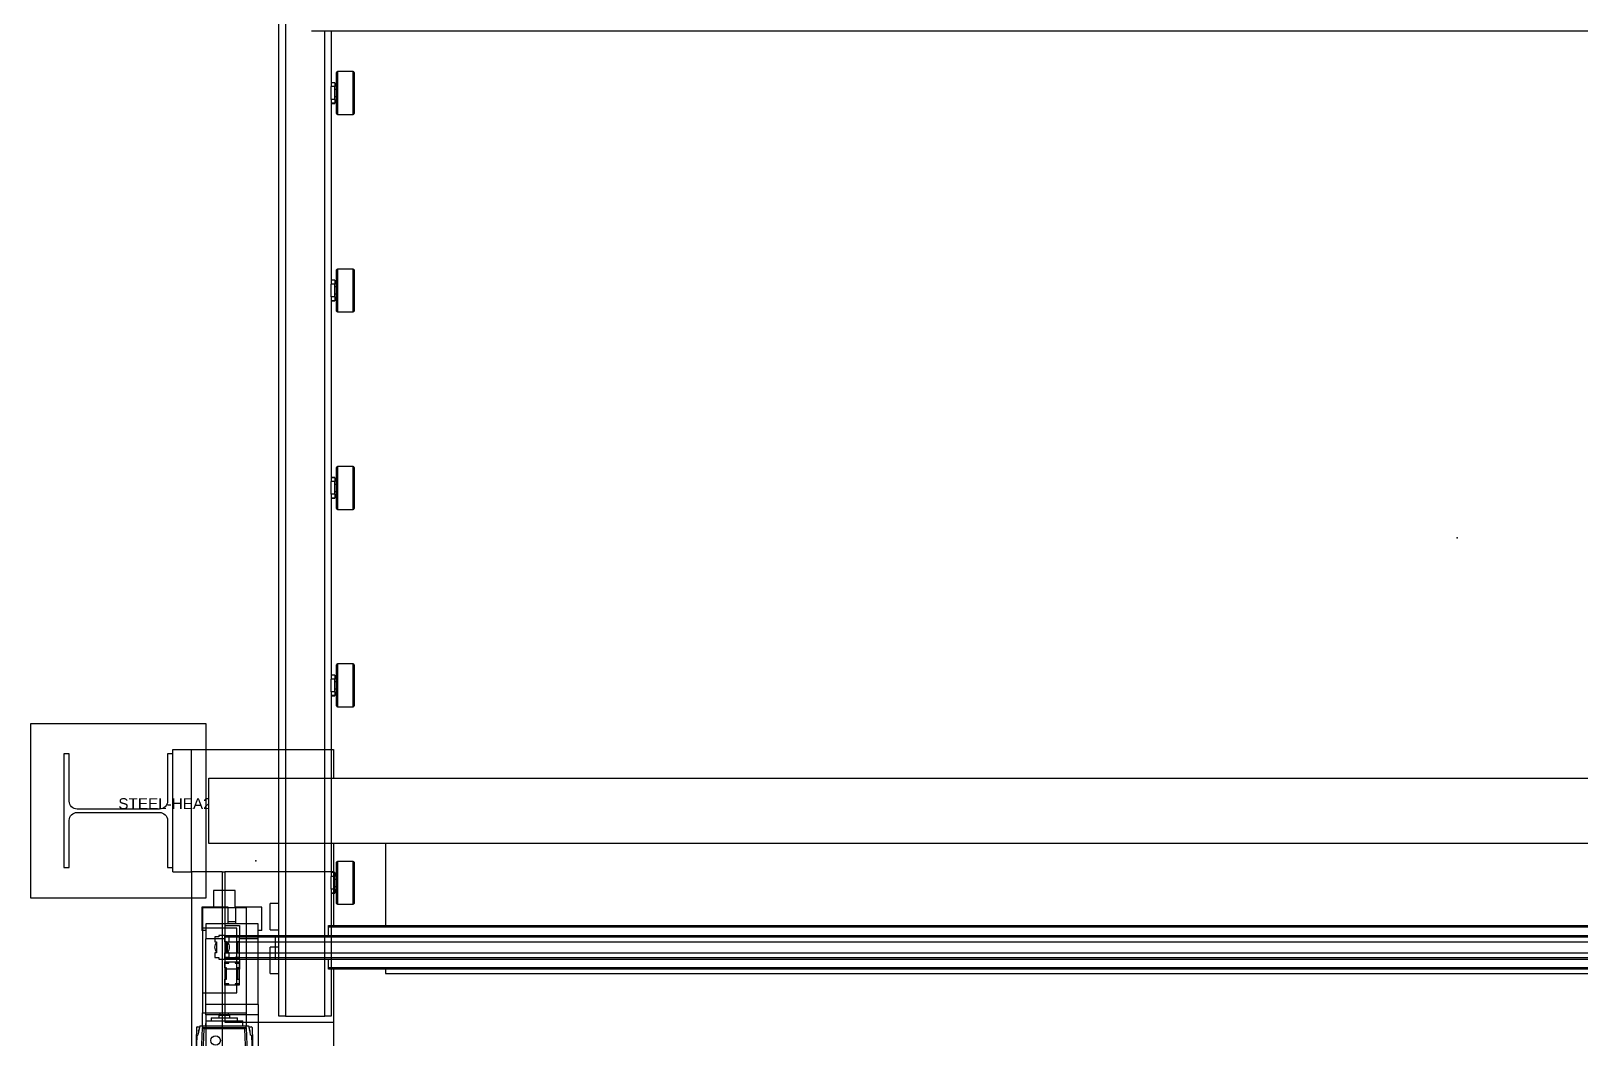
# Model space of a CAD drawing. Header units: millimetres. Extents: x 1221 to 4692, y 1119 to 4782.
# Drawn here: x 3982.8 to 4337.6, y 4296 to 4526.7 of the extents above; entities that cross this region are included whole.
import ezdxf

# ---------------------------------------------------------------- set-up
doc = ezdxf.new("R2010")
doc.units = ezdxf.units.MM
doc.set_wipeout_variables(frame=1)
doc.linetypes.add('PHANTOM', pattern=[12.7, 6.35, -1.27, 1.27, -1.27, 1.27, -1.27])
for name, color, linetype in [('PK24E', 7, 'Continuous'), ('PK24E-STRUCT-STEEL', 254, 'Continuous'), ('PKE24E-HIDDEN', 7, 'Continuous')]:
    doc.layers.add(name, color=color, linetype=linetype)
for name, color, linetype, true_color in [('PK24E-COMP-PALLET', 132, 'Continuous', 0x00b7c8), ('PK24E-HELPER', 253, 'PHANTOM', 0xa1a1a1), ('PK24E-SYS-LIFT', 31, 'Continuous', 0xffcc5a), ('PK24E-SYS-SHELF', 31, 'Continuous', 0xffcc5a)]:
    doc.layers.add(name, color=color, linetype=linetype, true_color=true_color)
doc.styles.get("Standard").update_dxf_attribs({"font": 'arial.ttf'})

# ---------------------------------------------------------------- blocks, each defined once
blk = doc.blocks.new('ELIFTTT-CHASIS--TOP-COMP-PKE24')
at = {"layer": 'PK24E-HELPER'}
blk.add_point((0, 167.5), dxfattribs=at)
at = {"layer": 'PK24E-SYS-LIFT'}
for p, q in [((-284.75, 149.25), (-284.75, 145.25)), ((-283.91, 149.25), (-284.75, 149.25)), ((-279.75, 149.25), (-283.91, 149.25)), ((-279.75, 145.25), (-279.75, 149.25)), ((-287.25, 145.25), (-287.25, 140.65)), ((-277.25, 145.25), (-287.25, 145.25)), ((-277.25, 145.25), (-277.25, 121.25)), ((-279.35, 140.65), (-287.25, 140.65)), ((-287.25, 140.65), (-287.25, 125.85)), ((-284.4, 138.62), (-284.4, 137.52)), ((-283.48, 138.62), (-284.4, 138.62)), ((-283.48, 138.95), (-283.48, 138.62)), ((-282.02, 138.95), (-283.48, 138.95)), ((-282.02, 138.62), (-282.02, 138.95)), ((-281.1, 138.62), (-282.02, 138.62)), ((-281.1, 137.52), (-281.1, 138.62)), ((-279.35, 125.85), (-279.35, 140.65)), ((-284.4, 137.52), (-284.02, 137.52)), ((-284.4, 134.98), (-284.4, 133.88)), ((-284.02, 134.98), (-284.4, 134.98)), ((-284.02, 137.52), (-284.02, 134.98)), ((-281.48, 137.52), (-281.1, 137.52)), ((-281.48, 134.98), (-281.48, 137.52)), ((-281.1, 134.98), (-281.48, 134.98)), ((-281.1, 133.88), (-281.1, 134.98)), ((-284.4, 133.88), (-283.48, 133.88)), ((-283.48, 133.88), (-283.48, 133.55)), ((-283.48, 133.55), (-282.02, 133.55)), ((-282.02, 133.88), (-281.1, 133.88)), ((-282.02, 133.55), (-282.02, 133.88)), ((-287.25, 125.85), (-287.25, 121.25)), ((-287.25, 125.85), (-279.35, 125.85)), ((-287.25, 121.25), (-277.25, 121.25)), ((-287.25, 118.3), (-287.25, 121.25)), ((-283.4, 120.7), (-283.5, 120.6)), ((-283.4, 120.7), (-281.1, 120.7)), ((-283.25, 121.25), (-283.25, 120.7)), ((-281.25, 120.7), (-281.25, 121.25)), ((-281, 120.6), (-281.1, 120.7)), ((-277.25, 121.25), (-277.25, 118.3)), ((-288.64, 117.85), (-288.75, 111.75)), ((-288.44, 118.05), (-287.89, 118.05)), ((-287.82, 118.3), (-287.22, 118.3)), ((-287.46, 111.91), (-287.24, 117.91)), ((-287.22, 118.3), (-287.24, 117.91)), ((-286.95, 117.61), (-287.24, 117.91)), ((-287.24, 117.91), (-277.26, 117.91)), ((-287.22, 118.3), (-277.28, 118.3)), ((-286.95, 117.61), (-287.16, 111.91)), ((-277.55, 117.61), (-286.95, 117.61)), ((-286.47, 119.4), (-286.53, 118.3)), ((-286.47, 119.4), (-278.03, 119.4)), ((-285.25, 120.1), (-285.25, 119.4)), ((-285.25, 120.1), (-279.25, 120.1)), ((-283.5, 120.6), (-283.5, 120.1)), ((-281, 120.6), (-283.5, 120.6)), ((-281, 120.1), (-281, 120.6)), ((-279.25, 119.4), (-279.25, 120.1)), ((-277.97, 118.3), (-278.03, 119.4)), ((-277.26, 117.91), (-277.55, 117.61)), ((-277.34, 111.91), (-277.55, 117.61)), ((-277.26, 117.91), (-277.28, 118.3)), ((-277.28, 118.3), (-276.68, 118.3)), ((-277.26, 117.91), (-277.04, 111.91)), ((-276.61, 118.05), (-276.06, 118.05)), ((-275.86, 117.85), (-275.75, 111.75)), ((-288.56, 116.1), (-288.71, 111.75)), ((-288.54, 115.62), (-288.58, 115.63)), ((-288.56, 116.1), (-288.32, 116.1)), ((-276.18, 116.1), (-275.94, 116.1)), ((-275.79, 111.75), (-275.94, 116.1))]:
    blk.add_line(p, q, dxfattribs=at)
blk.add_circle((-284.25, 114.91), 1.1, dxfattribs=at)
for centre, radius, start, end in [((-282.75, 136.25), 1.72, 137.63, 222.37), ((-282.75, 136.25), 1.72, 317.63, 42.37), ((-288.44, 117.85), 0.2, 90, 179), ((-287.75, 117), 0.45, 132.2453, 204.5747), ((-276.75, 117), 0.45, 335.4253, 47.7547), ((-276.06, 117.85), 0.2, 1, 90)]:
    blk.add_arc(centre, radius, start, end, dxfattribs=at)
for centre, start_param, end_param in [((-258.83, 111.06), 1.327153, 1.396535), ((-305.67, 111.06), 4.886651, 4.956033)]:
    blk.add_ellipse(centre, major_axis=(0, 29.91), ratio=0.99939, start_param=start_param, end_param=end_param, dxfattribs=at)
for points, knots in [([(-282.41, 121.25), (-282.39, 121.24), (-282.34, 121.21), (-282.25, 121.2), (-282.16, 121.21), (-282.11, 121.24), (-282.09, 121.25)], [0, 0, 0, 0, 0.230406, 0.49981, 0.78779, 1, 1, 1, 1]), ([(-287.82, 118.3), (-287.82, 118.3), (-287.83, 118.3), (-287.83, 118.28), (-287.83, 118.28)], [0, 0, 0, 0, 0.487803, 1, 1, 1, 1]), ([(-276.67, 118.28), (-276.67, 118.28), (-276.67, 118.3), (-276.68, 118.3), (-276.68, 118.3)], [0, 0, 0, 0, 0.485402, 1, 1, 1, 1]), ([(-288.61, 114.18), (-288.61, 114.18), (-288.61, 114.16), (-288.61, 114.22), (-288.6, 114.37), (-288.6, 114.62), (-288.6, 114.9), (-288.59, 115.18), (-288.59, 115.43), (-288.58, 115.58), (-288.58, 115.64), (-288.58, 115.63), (-288.58, 115.63)], [0, 0, 0, 0, 0.000422, 0.125216, 0.249969, 0.374831, 0.499914, 0.625089, 0.750116, 0.875001, 0.999834, 1, 1, 1, 1]), ([(-288.58, 114.19), (-288.58, 114.19), (-288.57, 114.2), (-288.56, 114.28), (-288.54, 114.44), (-288.53, 114.66), (-288.51, 114.9), (-288.51, 115.15), (-288.51, 115.36), (-288.52, 115.53), (-288.53, 115.62), (-288.53, 115.62), (-288.54, 115.61)], [0, 0, 0, 0, 0.009511, 0.124893, 0.240611, 0.356456, 0.472081, 0.587302, 0.702221, 0.817124, 0.932235, 1, 1, 1, 1]), ([(-288.26, 116.25), (-288.27, 116.21), (-288.29, 116.14), (-288.31, 116.1), (-288.31, 116.1), (-288.32, 116.1)], [0, 0, 0, 0, 0.432931, 0.865827, 1, 1, 1, 1]), ([(-276.18, 116.1), (-276.19, 116.11), (-276.21, 116.12), (-276.22, 116.18), (-276.23, 116.23), (-276.24, 116.25)], [0, 0, 0, 0, 0.43316, 0.866325, 1, 1, 1, 1])]:
    blk.add_open_spline(points, degree=3, knots=knots, dxfattribs=at)
blk = doc.blocks.new('STEEL-HEA260--TOP-STRUCT-PK24')
at = {"layer": 'PK24E-STRUCT-STEEL', "color": 8, "true_color": 0x808080}
blk.add_lwpolyline([(11.25, 13), (11.25, 2.175, -0.4142136), (9.45, 0.375), (-9.45, 0.375, -0.4142136), (-11.25, 2.175), (-11.25, 13), (-12.5, 13), (-12.5, -13), (-11.25, -13), (-11.25, -2.175, -0.4142136), (-9.45, -0.375), (9.45, -0.375, -0.4142136), (11.25, -2.175), (11.25, -13), (12.5, -13), (12.5, 13)], format="xyb", close=True, dxfattribs=at)
at = {"layer": 'PKE24E-HIDDEN'}
blk.add_attdef('COMP_TYPE', (0, 0.375), '', height=2.5, dxfattribs=at)
blk = doc.blocks.new('STEEL-HEA260-WPLATE-TOP-STRUCT-PK24')
at = {"layer": 'PK24E-STRUCT-STEEL', "color": 8, "true_color": 0x808080}
blk.add_lwpolyline([(-20, 20), (20, 20), (20, -20), (-20, -20)], close=True, dxfattribs=at)
blk.add_blockref('STEEL-HEA260--TOP-STRUCT-PK24', (0, 0)).add_auto_attribs({'COMP_TYPE': 'STEEL-HEA260--TOP-STRUCT-PK24'})
blk = doc.blocks.new('ELIFT-COLUMNS--TOP-COMP-PKE24')
blk.add_blockref('STEEL-HEA260-WPLATE-TOP-STRUCT-PK24', (-306.5, 167.5))
blk = doc.blocks.new('ELIFT-CW--TOP-COMP-PKE24')
at = {"layer": 'PK24E-SYS-LIFT'}
for p, q in [((-12.85, 145.45), (-12.85, 140.1)), ((-6.85, 145.45), (-12.85, 145.45)), ((-6.85, 141.6), (-6.85, 145.45)), ((-5.15, 142.1), (-6.85, 142.1)), ((-5.15, 145.45), (-5.15, 141.6)), ((0.85, 145.45), (-5.15, 145.45)), ((0.85, 140.1), (0.85, 145.45)), ((-12, 140.1), (-12.85, 140.1)), ((0, 141.6), (-12, 141.6)), ((-12, 141.6), (-12, 138.15)), ((-7.65, 137.9), (-7.65, 138.95)), ((-7.65, 138.95), (-4.35, 138.95)), ((-7.65, 138.62), (-6.73, 138.62)), ((-7.65, 137.52), (-7.65, 138.62)), ((-6.73, 138.95), (-5.27, 138.95)), ((-6.73, 138.62), (-6.73, 138.95)), ((-5.27, 138.95), (-5.27, 138.62)), ((-5.27, 138.62), (-4.35, 138.62)), ((-4.35, 138.95), (-4.35, 137.9)), ((-4.35, 138.62), (-4.35, 137.52)), ((0, 138.15), (0, 141.6)), ((0.85, 140.1), (0, 140.1)), ((-12, 123.18), (-12, 138.15)), ((-7.65, 138.15), (-12, 138.15)), ((-7.27, 137.52), (-7.65, 137.52)), ((-7.65, 137.52), (-7.65, 134.98)), ((-7.65, 133.88), (-7.65, 134.98)), ((-7.65, 134.98), (-7.27, 134.98)), ((-7.27, 134.98), (-7.27, 137.52)), ((-4.73, 137.52), (-4.73, 134.98)), ((-4.35, 137.52), (-4.73, 137.52)), ((-4.73, 134.98), (-4.35, 134.98)), ((0, 138.15), (-4.35, 138.15)), ((-4.35, 137.52), (-4.35, 134.98)), ((-4.35, 134.98), (-4.35, 133.88)), ((0, 123.18), (0, 138.15)), ((-7.65, 133.55), (-7.65, 134.6)), ((-6.73, 133.88), (-7.65, 133.88)), ((-4.35, 133.55), (-7.65, 133.55)), ((-7.65, 131.9), (-7.65, 132.95)), ((-7.65, 132.95), (-4.35, 132.95)), ((-7.65, 132.62), (-6.73, 132.62)), ((-7.65, 131.52), (-7.65, 132.62)), ((-7.27, 131.52), (-7.65, 131.52)), ((-7.65, 131.52), (-7.65, 128.98)), ((-7.27, 128.98), (-7.27, 131.52)), ((-6.73, 133.55), (-6.73, 133.88)), ((-5.27, 133.55), (-6.73, 133.55)), ((-6.73, 132.95), (-5.27, 132.95)), ((-6.73, 132.62), (-6.73, 132.95)), ((-5.27, 133.88), (-5.27, 133.55)), ((-4.35, 133.88), (-5.27, 133.88)), ((-5.27, 132.95), (-5.27, 132.62)), ((-5.27, 132.62), (-4.35, 132.62)), ((-4.73, 131.52), (-4.73, 128.98)), ((-4.35, 131.52), (-4.73, 131.52)), ((-4.35, 134.6), (-4.35, 133.55)), ((-4.35, 132.95), (-4.35, 131.9)), ((-4.35, 132.62), (-4.35, 131.52)), ((-4.35, 131.52), (-4.35, 128.98)), ((-7.65, 127.88), (-7.65, 128.98)), ((-7.65, 128.98), (-7.27, 128.98)), ((-7.65, 127.55), (-7.65, 128.6)), ((-6.73, 127.88), (-7.65, 127.88)), ((-6.73, 127.55), (-6.73, 127.88)), ((-5.27, 127.88), (-5.27, 127.55)), ((-4.35, 127.88), (-5.27, 127.88)), ((-4.73, 128.98), (-4.35, 128.98)), ((-4.35, 128.98), (-4.35, 127.88)), ((-4.35, 128.6), (-4.35, 127.55)), ((-4.35, 127.55), (-7.65, 127.55)), ((-5.27, 127.55), (-6.73, 127.55)), ((0, 123.18), (-12, 123.18)), ((-12, 120.81), (-12, 123.18)), ((0, 120.81), (-12, 120.81)), ((-12, 120.81), (-12, -120.81)), ((0, 123.18), (0, 120.81)), ((0, 120.81), (0, -120.81)), ((-12, -120.81), (0, -120.81)), ((-12, -123.18), (-12, -120.81)), ((-12, -123.18), (-12, -138.15)), ((0, -123.18), (-12, -123.18)), ((0, -120.81), (0, -123.18)), ((0, -123.18), (0, -138.15)), ((-7.65, -127.55), (-7.65, -128.6)), ((-4.35, -127.55), (-7.65, -127.55)), ((-6.73, -127.55), (-6.73, -127.88)), ((-5.27, -127.55), (-6.73, -127.55)), ((-5.27, -127.88), (-5.27, -127.55)), ((-4.35, -128.6), (-4.35, -127.55)), ((-7.65, -127.88), (-7.65, -128.98)), ((-6.73, -127.88), (-7.65, -127.88)), ((-7.65, -128.98), (-7.27, -128.98)), ((-7.65, -131.52), (-7.65, -128.98)), ((-7.27, -128.98), (-7.27, -131.52)), ((-4.35, -127.88), (-5.27, -127.88)), ((-4.73, -128.98), (-4.35, -128.98)), ((-4.73, -131.52), (-4.73, -128.98)), ((-4.35, -128.98), (-4.35, -127.88)), ((-4.35, -131.52), (-4.35, -128.98)), ((-7.65, -131.52), (-7.65, -132.62)), ((-7.27, -131.52), (-7.65, -131.52)), ((-7.65, -131.9), (-7.65, -132.95)), ((-7.65, -132.62), (-6.73, -132.62)), ((-7.65, -132.95), (-4.35, -132.95)), ((-7.65, -133.55), (-7.65, -134.6)), ((-4.35, -133.55), (-7.65, -133.55)), ((-7.65, -133.88), (-7.65, -134.98)), ((-6.73, -133.88), (-7.65, -133.88)), ((-6.73, -132.62), (-6.73, -132.95)), ((-6.73, -132.95), (-5.27, -132.95)), ((-6.73, -133.55), (-6.73, -133.88)), ((-5.27, -133.55), (-6.73, -133.55)), ((-5.27, -132.62), (-4.35, -132.62)), ((-5.27, -132.95), (-5.27, -132.62)), ((-5.27, -133.88), (-5.27, -133.55)), ((-4.35, -133.88), (-5.27, -133.88)), ((-4.35, -131.52), (-4.73, -131.52)), ((-4.35, -132.62), (-4.35, -131.52)), ((-4.35, -132.95), (-4.35, -131.9)), ((-4.35, -134.6), (-4.35, -133.55)), ((-4.35, -134.98), (-4.35, -133.88)), ((-7.65, -138.15), (-12, -138.15)), ((-12, -138.15), (-12, -141.6)), ((-7.65, -134.98), (-7.27, -134.98)), ((-7.65, -137.52), (-7.65, -134.98)), ((-7.65, -137.52), (-7.65, -138.62)), ((-7.27, -137.52), (-7.65, -137.52)), ((-7.65, -137.9), (-7.65, -138.95)), ((-7.27, -134.98), (-7.27, -137.52)), ((-4.73, -134.98), (-4.35, -134.98)), ((-4.73, -137.52), (-4.73, -134.98)), ((-4.35, -137.52), (-4.73, -137.52)), ((-4.35, -137.52), (-4.35, -134.98)), ((-4.35, -138.62), (-4.35, -137.52)), ((-4.35, -138.95), (-4.35, -137.9)), ((0, -138.15), (-4.35, -138.15)), ((0, -141.6), (0, -138.15)), ((-12.85, -140.1), (-12.85, -145.45)), ((-12, -140.1), (-12.85, -140.1)), ((0, -141.6), (-12, -141.6)), ((-7.65, -138.62), (-6.73, -138.62)), ((-7.65, -138.95), (-4.35, -138.95)), ((-6.85, -145.45), (-6.85, -141.6)), ((-6.73, -138.62), (-6.73, -138.95)), ((-6.73, -138.95), (-5.27, -138.95)), ((-5.27, -138.62), (-4.35, -138.62)), ((-5.27, -138.95), (-5.27, -138.62)), ((-5.15, -141.6), (-5.15, -145.45)), ((0.85, -140.1), (0, -140.1)), ((0.85, -145.45), (0.85, -140.1)), ((-6.85, -145.45), (-12.85, -145.45)), ((-5.15, -142.1), (-6.85, -142.1)), ((0.85, -145.45), (-5.15, -145.45))]:
    blk.add_line(p, q, dxfattribs=at)
blk = doc.blocks.new('ELIFT-DU--TOP-COMP-PKE24')
at = {"layer": 'PK24E-SYS-LIFT', "linetype": 'Continuous', "lineweight": 25}
for p, q in [((-294, 153.5), (-294, 181.5)), ((-294, 181.5), (-289.75, 181.5)), ((-289.75, 181.5), (-257.25, 181.5)), ((-289.75, 153.5), (-289.75, 181.5)), ((-294, 153.5), (-289.75, 153.5)), ((-282.75, 153.5), (-289.75, 153.5)), ((-289.75, 153.5), (-289.75, -153.5)), ((-282.75, 153.5), (-282.75, -153.5)), ((-282.75, 153.5), (-282.15, 153.5)), ((-282.15, 153.5), (-282.15, 119.1)), ((-257.25, 153.5), (-282.15, 153.5)), ((-257.25, 153.5), (-257.25, 141.25)), ((-282.15, 141.25), (-278.75, 141.25)), ((-282.15, 138.95), (-270.56, 138.95)), ((-282.15, 138.62), (-270.56, 138.62)), ((-278.75, 141.25), (-278.75, 138.95)), ((-270.56, 138.62), (-270.56, 138.95)), ((-270.56, 138.95), (294.94, 138.95)), ((-270.56, 138.62), (294.94, 138.62)), ((-270.56, 137.52), (-270.56, 138.62)), ((-258.37, 141.25), (279.63, 141.25)), ((-258.37, 140.95), (-258.37, 141.25)), ((-258.37, 140.95), (279.63, 140.95)), ((-258.37, 138.95), (-258.37, 140.95)), ((-282.15, 137.52), (-270.56, 137.52)), ((-282.15, 134.98), (-270.56, 134.98)), ((-270.56, 137.52), (294.94, 137.52)), ((-270.56, 134.98), (-270.56, 137.52)), ((-270.56, 134.98), (294.94, 134.98)), ((-270.56, 133.88), (-270.56, 134.98)), ((-282.15, 133.88), (-270.56, 133.88)), ((-282.15, 133.55), (-270.56, 133.55)), ((-278.75, 133.55), (-278.75, 131.25)), ((-270.56, 133.88), (294.94, 133.88)), ((-270.56, 133.55), (-270.56, 133.88)), ((-270.56, 133.55), (294.94, 133.55)), ((-258.37, 131.55), (-258.37, 133.55)), ((-258.37, 131.25), (-258.37, 131.55)), ((279.63, 131.55), (-258.37, 131.55)), ((-278.75, 131.25), (-282.15, 131.25)), ((279.63, 131.25), (-258.37, 131.25)), ((-257.25, 131.25), (-257.25, 119.1)), ((-245.37, 131.25), (-245.37, 130.25)), ((-245.37, 130.25), (266.63, 130.25)), ((-282.15, 119.1), (-257.25, 119.1)), ((-257.25, 119.1), (-257.25, -119.1))]:
    blk.add_line(p, q, dxfattribs=at)
blk.add_blockref('ELIFT-CW--TOP-COMP-PKE24', (-274.5, 0))
blk.add_wipeout([(-285.75, 175), (-285.75, 160), (307, 160), (307, 175)])
for p, q in [((-257.25, 181.5), (-257.25, 175)), ((-285.75, 160), (-285.75, 175)), ((-285.75, 175), (307, 175)), ((307, 160), (-285.75, 160)), ((-257.25, 160), (-257.25, 153.5)), ((-245.37, 160), (-245.37, 141.25))]:
    blk.add_line(p, q, dxfattribs=at)
blk = doc.blocks.new('ELIFTTT--WDU-TOP-SYS-PKE24')
for name in ['ELIFT-COLUMNS--TOP-COMP-PKE24', 'ELIFTTT-CHASIS--TOP-COMP-PKE24']:
    blk.add_blockref(name, (0, 0))
blk.add_blockref('ELIFT-DU--TOP-COMP-PKE24', (0, 0))
blk = doc.blocks.new('*U41')
at = {"layer": 'PK24E-COMP-PALLET'}
blk.add_line((262.27, -110), (-262.27, -110), dxfattribs=at)
blk = doc.blocks.new('*U65')
at = {"layer": 'PK24E-HELPER'}
for p in [(0, 0), (-275, -74), (-275, -74)]:
    blk.add_point(p, dxfattribs=at)
at = {"layer": 'PK24E-SYS-SHELF'}
for p, q in [((-268.25, 359.98), (-268.25, -109.5)), ((-269.75, -109.5), (-269.75, 344.8)), ((-259.25, -109.5), (-259.25, 116)), ((-257.75, 116), (-257.75, 103.89)), ((-256.55, 97.2), (-256.55, 106.5)), ((-252.75, 106.7), (-256.35, 106.7)), ((-256.35, 106.7), (-256.35, 97)), ((-252.75, 97), (-252.75, 106.7)), ((-252.55, 106.5), (-252.55, 97.2)), ((-256.95, 104.17), (-257.75, 104.17)), ((-256.95, 104.15), (-257.75, 104.15)), ((-257.75, 103.89), (-257.75, 103.26)), ((-256.95, 103.26), (-257.75, 103.26)), ((-257.75, 100.34), (-257.75, 103.26)), ((-256.95, 104.15), (-256.95, 104.17)), ((-256.95, 104.15), (-256.95, 103.26)), ((-256.95, 100.34), (-256.95, 103.26)), ((-256.95, 100.34), (-257.75, 100.34)), ((-257.75, 100.34), (-257.75, 99.71)), ((-257.75, 99.71), (-257.75, 58.69)), ((-256.95, 99.45), (-257.75, 99.45)), ((-257.75, 99.43), (-256.95, 99.43)), ((-256.55, 102.6), (-256.95, 102.6)), ((-256.95, 101), (-256.55, 101)), ((-256.95, 100.34), (-256.95, 99.45)), ((-256.95, 99.43), (-256.95, 99.45)), ((-256.55, 97.1), (-256.55, 97.2)), ((-256.35, 97), (-256.35, 96.9)), ((-256.35, 96.9), (-252.75, 96.9)), ((-252.75, 96.9), (-252.75, 97)), ((-252.55, 97.2), (-252.55, 97.1)), ((-256.55, 52), (-256.55, 61.3)), ((-252.75, 61.5), (-256.35, 61.5)), ((-256.35, 61.5), (-256.35, 51.8)), ((-252.75, 51.8), (-252.75, 61.5)), ((-252.55, 61.3), (-252.55, 52)), ((-256.95, 58.97), (-257.75, 58.97)), ((-256.95, 58.95), (-257.75, 58.95)), ((-257.75, 58.69), (-257.75, 58.06)), ((-256.95, 58.06), (-257.75, 58.06)), ((-257.75, 55.14), (-257.75, 58.06)), ((-256.95, 58.95), (-256.95, 58.97)), ((-256.95, 58.95), (-256.95, 58.06)), ((-256.95, 55.14), (-256.95, 58.06)), ((-256.55, 57.4), (-256.95, 57.4)), ((-256.95, 55.14), (-257.75, 55.14)), ((-257.75, 55.14), (-257.75, 54.51)), ((-257.75, 54.51), (-257.75, 13.49)), ((-256.95, 54.25), (-257.75, 54.25)), ((-257.75, 54.23), (-256.95, 54.23)), ((-256.95, 55.8), (-256.55, 55.8)), ((-256.95, 55.14), (-256.95, 54.25)), ((-256.95, 54.23), (-256.95, 54.25)), ((-256.55, 51.9), (-256.55, 52)), ((-256.35, 51.8), (-256.35, 51.7)), ((-256.35, 51.7), (-252.75, 51.7)), ((-252.75, 51.7), (-252.75, 51.8)), ((-252.55, 52), (-252.55, 51.9)), ((-256.55, 6.8), (-256.55, 16.1)), ((-252.75, 16.3), (-256.35, 16.3)), ((-256.35, 16.3), (-256.35, 6.6)), ((-252.75, 6.6), (-252.75, 16.3)), ((-252.55, 16.1), (-252.55, 6.8)), ((-256.95, 13.77), (-257.75, 13.77)), ((-256.95, 13.75), (-257.75, 13.75)), ((-257.75, 13.49), (-257.75, 12.86)), ((-256.95, 12.86), (-257.75, 12.86)), ((-257.75, 9.94), (-257.75, 12.86)), ((-256.95, 13.75), (-256.95, 13.77)), ((-256.95, 13.75), (-256.95, 12.86)), ((-256.95, 9.94), (-256.95, 12.86)), ((-256.55, 12.2), (-256.95, 12.2)), ((-256.95, 9.94), (-257.75, 9.94)), ((-257.75, 9.94), (-257.75, 9.31)), ((-257.75, 9.31), (-257.75, -31.71)), ((-256.95, 9.05), (-257.75, 9.05)), ((-257.75, 9.03), (-256.95, 9.03)), ((-256.95, 10.6), (-256.55, 10.6)), ((-256.95, 9.94), (-256.95, 9.05)), ((-256.95, 9.03), (-256.95, 9.05)), ((-256.55, 6.7), (-256.55, 6.8)), ((-256.35, 6.6), (-256.35, 6.5)), ((-256.35, 6.5), (-252.75, 6.5)), ((-252.75, 6.5), (-252.75, 6.6)), ((-252.55, 6.8), (-252.55, 6.7)), ((-256.95, -31.43), (-257.75, -31.43)), ((-256.95, -31.45), (-257.75, -31.45)), ((-257.75, -31.71), (-257.75, -32.34)), ((-256.95, -31.45), (-256.95, -31.43)), ((-256.95, -31.45), (-256.95, -32.34)), ((-256.55, -38.4), (-256.55, -29.1)), ((-252.75, -28.9), (-256.35, -28.9)), ((-256.35, -28.9), (-256.35, -38.6)), ((-252.75, -38.6), (-252.75, -28.9)), ((-252.55, -29.1), (-252.55, -38.4)), ((-256.95, -32.34), (-257.75, -32.34)), ((-257.75, -35.26), (-257.75, -32.34)), ((-256.95, -35.26), (-257.75, -35.26)), ((-257.75, -35.26), (-257.75, -35.89)), ((-256.95, -35.26), (-256.95, -32.34)), ((-256.55, -33), (-256.95, -33)), ((-256.95, -34.6), (-256.55, -34.6)), ((-256.95, -35.26), (-256.95, -36.15)), ((-257.75, -35.89), (-257.75, -76.91)), ((-256.95, -36.15), (-257.75, -36.15)), ((-257.75, -36.17), (-256.95, -36.17)), ((-256.95, -36.17), (-256.95, -36.15)), ((-256.55, -38.5), (-256.55, -38.4)), ((-256.35, -38.6), (-256.35, -38.7)), ((-256.35, -38.7), (-252.75, -38.7)), ((-252.75, -38.7), (-252.75, -38.6)), ((-252.55, -38.4), (-252.55, -38.5)), ((-256.55, -83.6), (-256.55, -74.3)), ((-252.75, -74.1), (-256.35, -74.1)), ((-256.35, -74.1), (-256.35, -83.8)), ((-252.75, -83.8), (-252.75, -74.1)), ((-252.55, -74.3), (-252.55, -83.6)), ((-256.95, -76.63), (-257.75, -76.63)), ((-256.95, -76.65), (-257.75, -76.65)), ((-257.75, -76.91), (-257.75, -77.54)), ((-256.95, -77.54), (-257.75, -77.54)), ((-257.75, -80.46), (-257.75, -77.54)), ((-256.95, -76.65), (-256.95, -76.63)), ((-256.95, -76.65), (-256.95, -77.54)), ((-256.95, -80.46), (-256.95, -77.54)), ((-256.95, -80.46), (-257.75, -80.46)), ((-257.75, -80.46), (-257.75, -81.09)), ((-257.75, -81.09), (-257.75, -109.5)), ((-256.95, -81.35), (-257.75, -81.35)), ((-257.75, -81.37), (-256.95, -81.37)), ((-256.55, -78.2), (-256.95, -78.2)), ((-256.95, -79.8), (-256.55, -79.8)), ((-256.95, -80.46), (-256.95, -81.35)), ((-256.95, -81.37), (-256.95, -81.35)), ((-269.75, -83.75), (-271.75, -83.75)), ((-271.75, -89.75), (-271.75, -83.75)), ((-256.55, -83.7), (-256.55, -83.6)), ((-256.35, -83.8), (-256.35, -83.9)), ((-256.35, -83.9), (-252.75, -83.9)), ((-252.75, -83.9), (-252.75, -83.8)), ((-252.55, -83.6), (-252.55, -83.7)), ((-271.75, -89.75), (-269.75, -89.75)), ((-269.75, -93.75), (-271.75, -93.75)), ((-271.75, -99.75), (-271.75, -93.75)), ((-271.75, -99.75), (-269.75, -99.75)), ((-268.25, -109.5), (-269.75, -109.5)), ((-268.25, -109.5), (-259.25, -109.5)), ((-257.75, -109.5), (-259.25, -109.5))]:
    blk.add_line(p, q, dxfattribs=at)
for centre, start, end in [((-256.35, 106.5), 90, 180), ((-252.75, 106.5), 0, 90), ((-256.35, 97.1), 180, 270), ((-252.75, 97.1), 270, 0), ((-256.35, 61.3), 90, 180), ((-252.75, 61.3), 0, 90), ((-256.35, 51.9), 180, 270), ((-252.75, 51.9), 270, 0), ((-256.35, 16.1), 90, 180), ((-252.75, 16.1), 0, 90), ((-256.35, 6.7), 180, 270), ((-252.75, 6.7), 270, 0), ((-256.35, -29.1), 90, 180), ((-252.75, -29.1), 0, 90), ((-256.35, -38.5), 180, 270), ((-252.75, -38.5), 270, 0), ((-256.35, -74.3), 90, 180), ((-252.75, -74.3), 0, 90), ((-256.35, -83.7), 180, 270), ((-252.75, -83.7), 270, 0)]:
    blk.add_arc(centre, 0.2, start, end, dxfattribs=at)
at = {"layer": 'PK24E'}
blk.add_blockref('*U41', (0, 226), dxfattribs=at)

msp = doc.modelspace()

# ---------------------------------------------------------------- block references
at = {"color": 1}
msp.add_blockref('ELIFTTT--WDU-TOP-SYS-PKE24', (4309.31, 4180.7), dxfattribs=at)

# ---------------------------------------------------------------- next in the draw order: block references
msp.add_blockref('*U65', (4309.31, 4410.7), dxfattribs=at)

doc.saveas('drawing.dxf')
